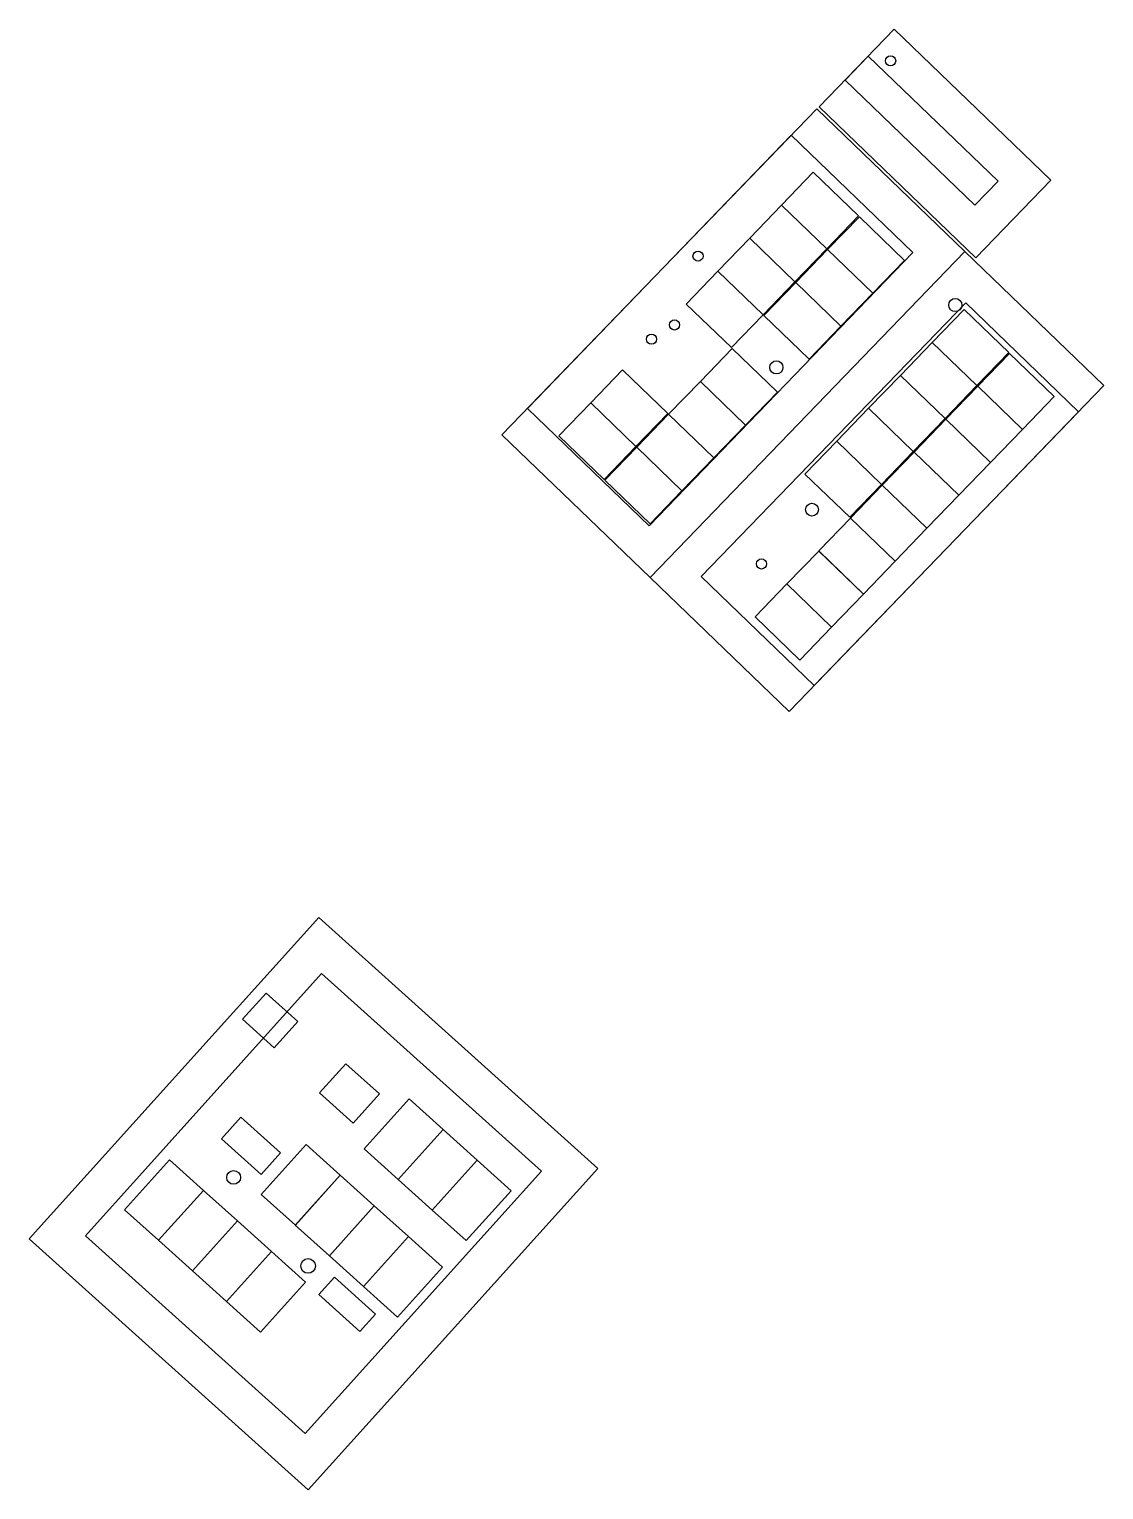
# Model space of a CAD drawing. Extents: x -12.3 to 12.2, y -17.2 to 16.2.
import ezdxf

# ---------------------------------------------------------------- set-up
doc = ezdxf.new("R2010")
doc.units = 0

msp = doc.modelspace()

# ---------------------------------------------------------------- linework, layer by layer
at = {"layer": 'Modules', "color": 254}
for p, q in [((4.86692, 12.1646), (5.59326, 12.9173)), ((5.59326, 12.9173), (6.62629, 11.9204)), ((4.14059, 11.4121), (4.86693, 12.1648)), ((5.89995, 11.1678), (4.86692, 12.1646)), ((4.86693, 12.1648), (5.89996, 11.1679)), ((6.62629, 11.9204), (5.89995, 11.1678)), ((5.91869, 11.1494), (6.64504, 11.9021)), ((6.64504, 11.9021), (7.67807, 10.9052)), ((3.41426, 10.6596), (4.1406, 11.4123)), ((5.17362, 10.4152), (4.14059, 11.4121)), ((4.1406, 11.4123), (5.17363, 10.4154)), ((5.89996, 11.1679), (5.17362, 10.4152)), ((5.19236, 10.3969), (5.91871, 11.1496)), ((6.95172, 10.1525), (5.91869, 11.1494)), ((5.91871, 11.1496), (6.95174, 10.1527)), ((7.67807, 10.9052), (6.95172, 10.1525)), ((2.68793, 9.90708), (3.41427, 10.6598)), ((4.44729, 9.66272), (3.41426, 10.6596)), ((3.41427, 10.6598), (4.4473, 9.66289)), ((5.17363, 10.4154), (4.44729, 9.66272)), ((4.46603, 9.64436), (5.19238, 10.3971)), ((6.22539, 9.40001), (5.19236, 10.3969)), ((5.19238, 10.3971), (6.22541, 9.40018)), ((6.95174, 10.1527), (6.22539, 9.40001)), ((3.72096, 8.9102), (2.68793, 9.90708)), ((8.30911, 9.02949), (9.03546, 9.78218)), ((9.03546, 9.78218), (10.0562, 8.79721)), ((4.4473, 9.66289), (3.72096, 8.9102)), ((5.49906, 8.64749), (4.46603, 9.64436)), ((6.22541, 9.40018), (5.49906, 8.64749)), ((7.58278, 8.27697), (8.30913, 9.02966)), ((9.32981, 8.04452), (8.30911, 9.02949)), ((8.30913, 9.02966), (9.32983, 8.04469)), ((3.01337, 8.13932), (3.73972, 8.89201)), ((3.73972, 8.89201), (4.77275, 7.89514)), ((10.0562, 8.79721), (9.32981, 8.04452)), ((9.34773, 8.02651), (10.0741, 8.77919)), ((10.0741, 8.77919), (11.0948, 7.79422)), ((0.508936, 7.6484), (1.23528, 8.40109)), ((1.23528, 8.40109), (2.26831, 7.40422)), ((2.28704, 7.3868), (3.01339, 8.13949)), ((4.0464, 7.14245), (3.01337, 8.13932)), ((3.01339, 8.13949), (4.04642, 7.14262)), ((6.85645, 7.52445), (7.5828, 8.27714)), ((8.60348, 7.292), (7.58278, 8.27697)), ((7.5828, 8.27714), (8.6035, 7.29217)), ((9.32983, 8.04469), (8.60348, 7.292)), ((8.6214, 7.27399), (9.34775, 8.02667)), ((10.3684, 7.04153), (9.34773, 8.02651)), ((9.34775, 8.02667), (10.3684, 7.0417)), ((4.77275, 7.89514), (4.0464, 7.14245)), ((11.0948, 7.79422), (10.3684, 7.04153)), ((-0.217394, 6.89589), (0.508951, 7.64857)), ((1.54197, 6.65153), (0.508936, 7.6484)), ((0.508951, 7.64857), (1.54198, 6.6517)), ((2.26831, 7.40422), (1.54197, 6.65153)), ((1.56071, 6.63428), (2.28706, 7.38697)), ((3.32007, 6.38993), (2.28704, 7.3868)), ((2.28706, 7.38697), (3.32009, 6.3901)), ((6.13012, 6.77194), (6.85647, 7.52462)), ((7.87715, 6.53948), (6.85645, 7.52445)), ((6.85647, 7.52462), (7.87717, 6.53965)), ((4.04642, 7.14262), (3.32007, 6.38993)), ((8.6035, 7.29217), (7.87715, 6.53948)), ((7.89507, 6.52147), (8.62142, 7.27415)), ((9.6421, 6.28901), (8.6214, 7.27399)), ((8.62142, 7.27415), (9.64211, 6.28918)), ((10.3684, 7.0417), (9.6421, 6.28901)), ((0.815636, 5.89901), (-0.217394, 6.89589)), ((5.40292, 6.0183), (6.12926, 6.77099)), ((6.12926, 6.77099), (7.14996, 5.78602)), ((7.15082, 5.78696), (6.13012, 6.77194)), ((1.54198, 6.6517), (0.815636, 5.89901)), ((0.834381, 5.88065), (1.56073, 6.63334)), ((2.59374, 5.63741), (1.56071, 6.63428)), ((1.56073, 6.63334), (2.59376, 5.63646)), ((3.32009, 6.3901), (2.59374, 5.63741)), ((7.87717, 6.53965), (7.15082, 5.78696)), ((7.16874, 5.76895), (7.89509, 6.52163)), ((8.91577, 5.53649), (7.89507, 6.52147)), ((7.89509, 6.52163), (8.91578, 5.53666)), ((6.42361, 5.03333), (5.40292, 6.0183)), ((9.64211, 6.28918), (8.91577, 5.53649)), ((1.86741, 4.88378), (0.834381, 5.88065)), ((7.14996, 5.78602), (6.42361, 5.03333)), ((6.44241, 5.01643), (7.16876, 5.76911)), ((8.18944, 4.78397), (7.16874, 5.76895)), ((7.16876, 5.76911), (8.18945, 4.78414)), ((2.59376, 5.63646), (1.86741, 4.88378)), ((8.91578, 5.53666), (8.18944, 4.78397)), ((5.71608, 4.26391), (6.44243, 5.01659)), ((7.46311, 4.03145), (6.44241, 5.01643)), ((6.44243, 5.01659), (7.46312, 4.03162)), ((8.18945, 4.78414), (7.46311, 4.03145)), ((4.98975, 3.51027), (5.7161, 4.26296)), ((6.73678, 3.27893), (5.71608, 4.26391)), ((5.7161, 4.26296), (6.73679, 3.27799)), ((7.46312, 4.03162), (6.73678, 3.27893)), ((4.26342, 2.75775), (4.98977, 3.51044)), ((6.01045, 2.5253), (4.98975, 3.51027)), ((4.98977, 3.51044), (6.01046, 2.52547)), ((6.73679, 3.27799), (6.01045, 2.5253)), ((5.28412, 1.77278), (4.26342, 2.75775)), ((6.01046, 2.52547), (5.28412, 1.77278)), ((-4.6663, -9.39544), (-3.63931, -8.25463)), ((-3.63931, -8.25463), (-2.86191, -8.95446)), ((-2.86191, -8.95446), (-3.8889, -10.0953)), ((-3.88822, -10.0956), (-2.86123, -8.95483)), ((-2.86123, -8.95483), (-2.08383, -9.65466)), ((-7.01459, -10.4418), (-5.9876, -9.30103)), ((-5.9876, -9.30103), (-5.21021, -10.0009)), ((-10.141, -10.788), (-9.11398, -9.64724)), ((-9.11398, -9.64724), (-8.33658, -10.3471)), ((-3.8889, -10.0953), (-4.6663, -9.39544)), ((-3.11101, -10.7958), (-2.08402, -9.65503)), ((-2.08383, -9.65466), (-3.11082, -10.7955)), ((-2.08402, -9.65503), (-1.30662, -10.3549)), ((-6.23739, -11.1409), (-5.2104, -10.0001)), ((-5.21021, -10.0009), (-6.2372, -11.1417)), ((-5.2104, -10.0001), (-4.433, -10.7)), ((-9.36376, -11.4871), (-8.33677, -10.3463)), ((-8.33677, -10.3463), (-7.55938, -11.0462)), ((-3.11082, -10.7955), (-3.88822, -10.0956)), ((-8.33658, -10.3471), (-9.36357, -11.4879)), ((-6.2372, -11.1417), (-7.01459, -10.4418)), ((-1.30662, -10.3549), (-2.33361, -11.4957)), ((-9.36357, -11.4879), (-10.141, -10.788)), ((-5.46018, -11.8411), (-4.43319, -10.7003)), ((-4.433, -10.7), (-5.45999, -11.8408)), ((-4.43319, -10.7003), (-3.65579, -11.4002)), ((-2.33361, -11.4957), (-3.11101, -10.7958)), ((-8.58655, -12.1873), (-7.55956, -11.0465)), ((-7.55938, -11.0462), (-8.58636, -12.187)), ((-7.55956, -11.0465), (-6.78217, -11.7464)), ((-5.45999, -11.8408), (-6.23739, -11.1409)), ((-8.58636, -12.187), (-9.36376, -11.4871)), ((-4.68297, -12.5413), (-3.65598, -11.4005)), ((-3.65579, -11.4002), (-4.68278, -12.541)), ((-3.65598, -11.4005), (-2.87858, -12.1004)), ((-7.80935, -12.8864), (-6.78236, -11.7456)), ((-6.78217, -11.7464), (-7.80916, -12.8872)), ((-6.78236, -11.7456), (-6.00496, -12.4454)), ((-4.68278, -12.541), (-5.46018, -11.8411)), ((-7.80916, -12.8872), (-8.58655, -12.1873)), ((-2.87858, -12.1004), (-3.90557, -13.2412)), ((-6.00496, -12.4454), (-7.03195, -13.5863)), ((-3.90557, -13.2412), (-4.68297, -12.5413)), ((-7.03195, -13.5863), (-7.80935, -12.8864))]:
    msp.add_line(p, q, dxfattribs=at)
at = {"layer": 'Obstructions', "color": 252}
for p, q in [((-6.90715, -5.83759), (-7.44488, -6.43538)), ((-6.18082, -6.49104), (-6.90715, -5.83759)), ((-7.44488, -6.43538), (-6.71943, -7.08883)), ((-6.71943, -7.08883), (-6.18082, -6.49104)), ((-5.68257, -8.11853), (-5.08431, -7.45395)), ((-5.08431, -7.45395), (-4.31851, -8.14302)), ((-4.91676, -8.8076), (-5.68257, -8.11853)), ((-4.31851, -8.14302), (-4.91676, -8.8076)), ((-7.92472, -9.16827), (-7.47909, -8.6729)), ((-7.47909, -8.6729), (-6.57469, -9.48665)), ((-7.02031, -9.98202), (-7.92472, -9.16827)), ((-6.57469, -9.48665), (-7.02031, -9.98202)), ((-5.69923, -12.7283), (-5.34221, -12.332)), ((-5.34221, -12.332), (-4.40359, -13.1769)), ((-4.76062, -13.5743), (-5.69923, -12.7283)), ((-4.40359, -13.1769), (-4.76062, -13.5743))]:
    msp.add_line(p, q, dxfattribs=at)
for centre, radius in [((7.35892, 15.4645), 0.115715), ((2.95971, 11.0028), 0.115715), ((8.83614, 9.88406), 0.150457), ((2.42198, 9.42876), 0.115715), ((1.89741, 9.10371), 0.115715), ((4.75009, 8.45917), 0.150457), ((5.56327, 5.20753), 0.146719), ((4.40886, 3.96743), 0.115715), ((-7.64664, -10.0499), 0.158092), ((-5.94573, -12.0748), 0.167489)]:
    msp.add_circle(centre, radius, dxfattribs=at)
at = {"layer": 'Roofs', "color": 252}
for p, q in [((5.72818, 14.4125), (7.43874, 16.187)), ((7.43874, 16.187), (11.0151, 12.7383)), ((-1.51757, 6.91962), (5.67116, 14.3702)), ((5.67116, 14.3702), (9.05281, 11.1063)), ((9.30457, 10.9639), (5.72818, 14.4125)), ((11.0151, 12.7383), (9.30457, 10.9639)), ((9.05281, 11.1063), (1.86407, 3.65685)), ((1.86407, 3.65685), (9.05281, 11.1063)), ((9.05281, 11.1063), (12.2274, 8.04283)), ((12.2274, 8.04283), (5.03869, 0.593333)), ((1.86407, 3.65685), (-1.51757, 6.91962)), ((5.03869, 0.593333), (1.86407, 3.65685)), ((-5.70362, -4.10769), (-12.3152, -11.4514)), ((0.668434, -9.84398), (-5.70362, -4.10769)), ((-5.9431, -17.1888), (0.668434, -9.84398)), ((-12.3152, -11.4514), (-5.9431, -17.1888))]:
    msp.add_line(p, q, dxfattribs=at)
at = {"layer": 'Setbacks', "color": 2}
for p, q in [((6.31854, 15.0249), (6.84839, 15.5746)), ((6.84839, 15.5746), (9.81246, 12.7163)), ((9.28261, 12.1667), (6.31854, 15.0249)), ((-0.935736, 7.52265), (5.08933, 13.7672)), ((5.08933, 13.7672), (7.86799, 11.0853)), ((9.81246, 12.7163), (9.28261, 12.1667)), ((7.86799, 11.0853), (1.84292, 4.84167)), ((3.03479, 3.6777), (9.07366, 9.93562)), ((9.07366, 9.93562), (11.6525, 7.44704)), ((1.84292, 4.84167), (-0.935736, 7.52265)), ((11.6525, 7.44704), (5.61363, 1.18912)), ((5.61363, 1.18912), (3.03479, 3.6777)), ((-5.63617, -5.39283), (-11.03, -11.384)), ((-0.616703, -9.91148), (-5.63617, -5.39283)), ((-6.01054, -15.9036), (-0.616703, -9.91148)), ((-11.03, -11.384), (-6.01054, -15.9036))]:
    msp.add_line(p, q, dxfattribs=at)

doc.saveas('drawing.dxf')
